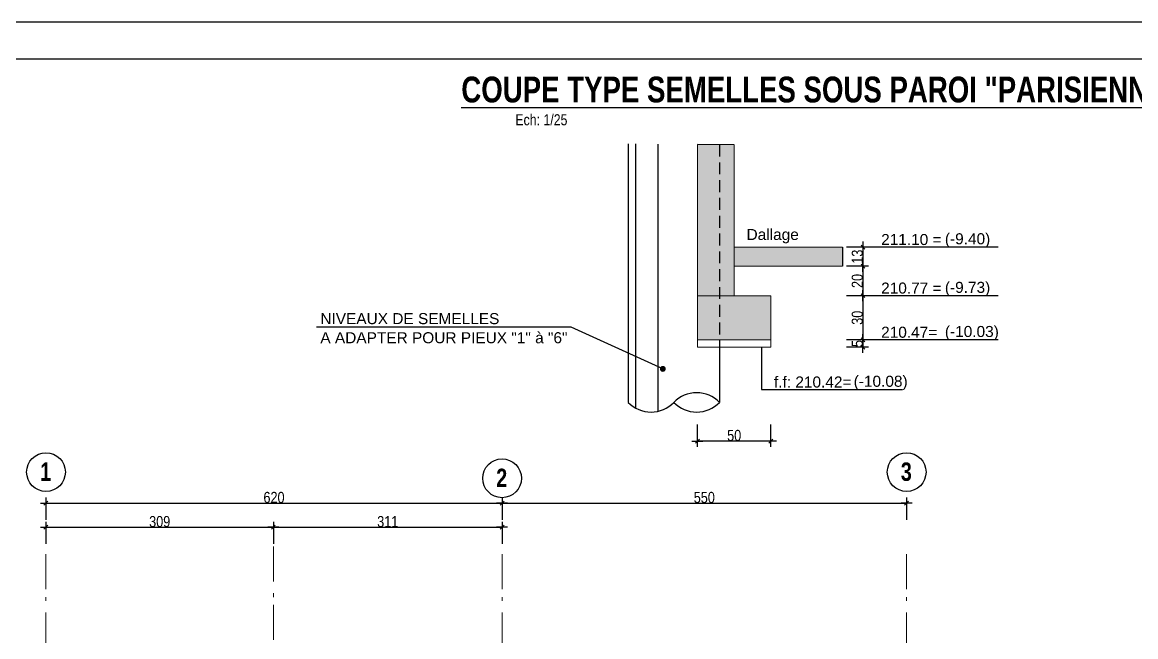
# Model space of a CAD drawing. Header units: centimetres. Extents: x 13078 to 20826, y -18629 to -14429.
# Drawn here: x 16899 to 18412, y -15264 to -14429 of the extents above; entities that cross this region are included whole.
import ezdxf
from ezdxf.enums import TextEntityAlignment as Align

# ---------------------------------------------------------------- set-up
doc = ezdxf.new("R2010")
doc.units = ezdxf.units.CM
doc.header["$LTSCALE"] = 25.4
doc.header["$PDMODE"] = 1
doc.header["$PDSIZE"] = -2
doc.linetypes.add('CACHEX2', pattern=[19.05, 12.7, -6.35])
doc.linetypes.add('Style de ligne -6', pattern=[1.04164, 0.625, -0.20828, 0.06943, -0.13893])
for name, color, linetype in [('01_cote_gen', 4, 'Continuous'), ('01_linteaux', 2, 'Continuous'), ('01_poch_BN', 9, 'Continuous'), ('01_poch_murs', 253, 'Continuous'), ('01_texte', 230, 'Continuous'), ('AA_COTES', 2, 'Continuous')]:
    doc.layers.add(name, color=color, linetype=linetype)
doc.layers.add('01_murs_coup', color=5, linetype='Continuous', lineweight=60)
doc.layers.add('B Général', color=7, linetype='Continuous', lineweight=5)
doc.styles.add('impact', font='impact.ttf')
doc.styles.add('MATTE_TXT', font='arial.ttf')
doc.styles.add('STYLE2', font='ARIALN.TTF')
doc.dimstyles.new('JB25', dxfattribs={"dimscale": 0.1, "dimtxt": 150, "dimasz": 15, "dimexe": 0.1, "dimexo": 0.1, "dimgap": 0.09, "dimtad": 1, "dimdec": 1, "dimlfac": 0.5, "dimdsep": 46, "dimtxsty": 'STYLE2', "dimblk1": 'BOND_G', "dimblk2": 'BOND_D', "dimsah": 1, "dimcen": 1.5, "dimdle": 0.01, "dimse1": 1, "dimse2": 1, "dimclrd": 4, "dimclre": 2, "dimclrt": 6, "dimazin": 2, "dimtfac": 2.333333, "dimtdec": 1, "dimtix": 1, "dimtmove": 2, "dimatfit": 3, "dimldrblk": 'BOND_G', "dimfxl": 1, "dimtolj": 1, "dimtzin": 0, "dimarcsym": 0})
doc.dimstyles.new('JB50', dxfattribs={"dimscale": 0.1, "dimtxt": 150, "dimasz": 15, "dimexe": 0.1, "dimexo": 0.1, "dimgap": 0.09, "dimtad": 1, "dimdec": 1, "dimdsep": 46, "dimtxsty": 'STYLE2', "dimblk1": 'BOND_G', "dimblk2": 'BOND_D', "dimsah": 1, "dimcen": 1.5, "dimdle": 0.01, "dimse1": 1, "dimse2": 1, "dimclrd": 4, "dimclre": 2, "dimclrt": 6, "dimazin": 2, "dimtfac": 2.333333, "dimtdec": 1, "dimtix": 1, "dimtmove": 2, "dimatfit": 3, "dimldrblk": 'BOND_G', "dimfxl": 1, "dimtolj": 1, "dimtzin": 0, "dimarcsym": 0})

# ---------------------------------------------------------------- blocks, each defined once
blk = doc.blocks.new('BOND_G')
at = {"layer": 'AA_COTES', "color": 0}
for p, q in [((0, -5), (0, 15)), ((5, 0), (-5, 0)), ((1.8, 1.8), (-1.8, -1.8))]:
    blk.add_line(p, q, dxfattribs=at)
blk = doc.blocks.new('BOND_D')
at = {"layer": 'AA_COTES', "color": 0}
for p, q in [((5, 0), (-5, 0)), ((-1.8, -1.8), (1.8, 1.8)), ((0, 5), (0, -15))]:
    blk.add_line(p, q, dxfattribs=at)
blk = doc.blocks.new('*D5')
at = {"layer": '01_cote_gen', "color": 4, "lineweight": -2, "transparency": 16777216}
blk.add_line((16932.4, -15082.5), (17549.4, -15082.5), dxfattribs=at)
at = {"layer": 'Defpoints', "color": 0, "transparency": 16777216}
for p in [(16930.9, -15086.2), (17550.9, -15082.5), (17550.9, -15086.2)]:
    blk.add_point(p, dxfattribs=at)
at = {"layer": '01_cote_gen', "color": 4, "lineweight": -2, "transparency": 16777216, "xscale": 1.5, "yscale": 1.5, "zscale": 1.5, "rotation": 180}
blk.add_blockref('BOND_G', (16930.9, -15082.5), dxfattribs=at)
at = {"layer": '01_cote_gen', "color": 4, "lineweight": -2, "transparency": 16777216, "xscale": 1.5, "yscale": 1.5, "zscale": 1.5}
blk.add_blockref('BOND_D', (17550.9, -15082.5), dxfattribs=at)
at = {"layer": '01_cote_gen', "color": 6, "transparency": 16777216, "insert": (17240.9, -15074.8), "char_height": 15, "attachment_point": 5, "style": 'STYLE2'}
blk.add_mtext('\\A1;620', dxfattribs=at)
blk = doc.blocks.new('*D6')
at = {"layer": '01_cote_gen', "color": 4, "lineweight": -2, "transparency": 16777216}
blk.add_line((17552.4, -15082.5), (18099.4, -15082.5), dxfattribs=at)
at = {"layer": 'Defpoints', "color": 0, "transparency": 16777216}
for p in [(18100.9, -15044), (17550.9, -15086.2), (18100.9, -15082.5)]:
    blk.add_point(p, dxfattribs=at)
at = {"layer": '01_cote_gen', "color": 4, "lineweight": -2, "transparency": 16777216, "xscale": 1.5, "yscale": 1.5, "zscale": 1.5, "rotation": 180}
blk.add_blockref('BOND_G', (17550.9, -15082.5), dxfattribs=at)
at = {"layer": '01_cote_gen', "color": 4, "lineweight": -2, "transparency": 16777216, "xscale": 1.5, "yscale": 1.5, "zscale": 1.5}
blk.add_blockref('BOND_D', (18100.9, -15082.5), dxfattribs=at)
at = {"layer": '01_cote_gen', "color": 6, "transparency": 16777216, "insert": (17825.9, -15074.8), "char_height": 15, "attachment_point": 5, "style": 'STYLE2'}
blk.add_mtext('\\A1;550', dxfattribs=at)
blk = doc.blocks.new('*D24')
at = {"layer": '01_cote_gen', "color": 4, "lineweight": -2, "ltscale": 3, "transparency": 16777216}
blk.add_line((16932.4, -15115.3), (17238.5, -15115.3), dxfattribs=at)
at = {"layer": 'Defpoints', "color": 0, "ltscale": 3, "transparency": 16777216}
for p in [(17240, -15115.3), (16930.9, -15180.1), (17240, -15341.6)]:
    blk.add_point(p, dxfattribs=at)
at = {"layer": '01_cote_gen', "color": 4, "lineweight": -2, "ltscale": 3, "transparency": 16777216, "xscale": 1.5, "yscale": 1.5, "zscale": 1.5, "rotation": 180}
blk.add_blockref('BOND_G', (16930.9, -15115.3), dxfattribs=at)
at = {"layer": '01_cote_gen', "color": 4, "lineweight": -2, "ltscale": 3, "transparency": 16777216, "xscale": 1.5, "yscale": 1.5, "zscale": 1.5}
blk.add_blockref('BOND_D', (17240, -15115.3), dxfattribs=at)
at = {"layer": '01_cote_gen', "color": 6, "ltscale": 3, "transparency": 16777216, "insert": (17085.5, -15107.6), "char_height": 15, "attachment_point": 5, "style": 'STYLE2'}
blk.add_mtext('\\A1;309', dxfattribs=at)
blk = doc.blocks.new('*D25')
at = {"layer": '01_cote_gen', "color": 4, "lineweight": -2, "ltscale": 3, "transparency": 16777216}
blk.add_line((17241.5, -15115.3), (17549.4, -15115.3), dxfattribs=at)
at = {"layer": 'Defpoints', "color": 0, "ltscale": 3, "transparency": 16777216}
for p in [(17550.9, -15115.3), (17240, -15137.8), (17550.9, -15178.9)]:
    blk.add_point(p, dxfattribs=at)
at = {"layer": '01_cote_gen', "color": 4, "lineweight": -2, "ltscale": 3, "transparency": 16777216, "xscale": 1.5, "yscale": 1.5, "zscale": 1.5, "rotation": 180}
blk.add_blockref('BOND_G', (17240, -15115.3), dxfattribs=at)
at = {"layer": '01_cote_gen', "color": 4, "lineweight": -2, "ltscale": 3, "transparency": 16777216, "xscale": 1.5, "yscale": 1.5, "zscale": 1.5}
blk.add_blockref('BOND_D', (17550.9, -15115.3), dxfattribs=at)
at = {"layer": '01_cote_gen', "color": 6, "ltscale": 3, "transparency": 16777216, "insert": (17395.5, -15107.6), "char_height": 15, "attachment_point": 5, "style": 'STYLE2'}
blk.add_mtext('\\A1;311', dxfattribs=at)
blk = doc.blocks.new('*D240')
at = {"layer": '01_cote_gen', "color": 4, "lineweight": -2, "ltscale": 3, "transparency": 16777216}
blk.add_line((18041.6, -14736), (18041.6, -14759), dxfattribs=at)
at = {"layer": 'Defpoints', "color": 0, "ltscale": 3, "transparency": 16777216}
for p in [(18013.7, -14734.5), (18013.7, -14760.5), (18041.6, -14760.5)]:
    blk.add_point(p, dxfattribs=at)
at = {"layer": '01_cote_gen', "color": 4, "lineweight": -2, "ltscale": 3, "transparency": 16777216, "xscale": 1.5, "yscale": 1.5, "zscale": 1.5}
for name, p, rotation in [('BOND_G', (18041.6, -14734.5), 90), ('BOND_D', (18041.6, -14760.5), 270)]:
    blk.add_blockref(name, p, dxfattribs=dict(at, rotation=rotation))
at = {"layer": '01_cote_gen', "color": 6, "ltscale": 3, "transparency": 16777216, "insert": (18033.9, -14747.5), "char_height": 15, "attachment_point": 5, "rotation": 90, "style": 'STYLE2'}
blk.add_mtext('\\A1;13', dxfattribs=at)
blk = doc.blocks.new('*D239')
at = {"layer": '01_cote_gen', "color": 4, "lineweight": -2, "ltscale": 3, "transparency": 16777216}
blk.add_line((18041.6, -14762), (18041.6, -14799), dxfattribs=at)
at = {"layer": 'Defpoints', "color": 0, "ltscale": 3, "transparency": 16777216}
for p in [(17941.7, -14760.5), (17941.6, -14800.5), (18041.6, -14800.5)]:
    blk.add_point(p, dxfattribs=at)
at = {"layer": '01_cote_gen', "color": 4, "lineweight": -2, "ltscale": 3, "transparency": 16777216, "xscale": 1.5, "yscale": 1.5, "zscale": 1.5}
for name, p, rotation in [('BOND_G', (18041.6, -14760.5), 90), ('BOND_D', (18041.6, -14800.5), 270)]:
    blk.add_blockref(name, p, dxfattribs=dict(at, rotation=rotation))
at = {"layer": '01_cote_gen', "color": 6, "ltscale": 3, "transparency": 16777216, "insert": (18033.9, -14780.5), "char_height": 15, "attachment_point": 5, "rotation": 90, "style": 'STYLE2'}
blk.add_mtext('\\A1;20', dxfattribs=at)
blk = doc.blocks.new('*D241')
at = {"layer": '01_cote_gen', "color": 4, "lineweight": -2, "ltscale": 3, "transparency": 16777216}
blk.add_line((18041.6, -14802), (18041.6, -14859), dxfattribs=at)
at = {"layer": 'Defpoints', "color": 0, "ltscale": 3, "transparency": 16777216}
for p in [(17916.5, -14800.5), (17916.5, -14860.5), (18041.6, -14860.5)]:
    blk.add_point(p, dxfattribs=at)
at = {"layer": '01_cote_gen', "color": 4, "lineweight": -2, "ltscale": 3, "transparency": 16777216, "xscale": 1.5, "yscale": 1.5, "zscale": 1.5}
for name, p, rotation in [('BOND_G', (18041.6, -14800.5), 90), ('BOND_D', (18041.6, -14860.5), 270)]:
    blk.add_blockref(name, p, dxfattribs=dict(at, rotation=rotation))
at = {"layer": '01_cote_gen', "color": 6, "ltscale": 3, "transparency": 16777216, "insert": (18033.9, -14830.5), "char_height": 15, "attachment_point": 5, "rotation": 90, "style": 'STYLE2'}
blk.add_mtext('\\A1;30', dxfattribs=at)
blk = doc.blocks.new('*D242')
at = {"layer": '01_cote_gen', "color": 4, "lineweight": -2, "ltscale": 3, "transparency": 16777216}
blk.add_line((18041.6, -14862), (18041.6, -14869), dxfattribs=at)
at = {"layer": 'Defpoints', "color": 0, "ltscale": 3, "transparency": 16777216}
for p in [(17916.5, -14860.5), (17916.5, -14870.5), (18041.6, -14870.5)]:
    blk.add_point(p, dxfattribs=at)
at = {"layer": '01_cote_gen', "color": 4, "lineweight": -2, "ltscale": 3, "transparency": 16777216, "xscale": 1.5, "yscale": 1.5, "zscale": 1.5}
for name, p, rotation in [('BOND_G', (18041.6, -14860.5), 90), ('BOND_D', (18041.6, -14870.5), 270)]:
    blk.add_blockref(name, p, dxfattribs=dict(at, rotation=rotation))
at = {"layer": '01_cote_gen', "color": 6, "ltscale": 3, "transparency": 16777216, "insert": (18034, -14865.5), "char_height": 15, "attachment_point": 5, "rotation": 90, "style": 'STYLE2'}
blk.add_mtext('\\A1;5', dxfattribs=at)
blk = doc.blocks.new('*D243')
at = {"layer": '01_cote_gen', "color": 4, "lineweight": -2, "ltscale": 3, "transparency": 16777216}
blk.add_line((17915, -14998.2), (17818, -14998.2), dxfattribs=at)
at = {"layer": 'Defpoints', "color": 0, "ltscale": 3, "transparency": 16777216}
for p in [(17816.5, -14870.5), (17916.5, -14870.5), (17816.5, -14998.2)]:
    blk.add_point(p, dxfattribs=at)
at = {"layer": '01_cote_gen', "color": 4, "lineweight": -2, "ltscale": 3, "transparency": 16777216, "xscale": 1.5, "yscale": 1.5, "zscale": 1.5, "rotation": 180}
blk.add_blockref('BOND_D', (17816.5, -14998.2), dxfattribs=at)
at = {"layer": '01_cote_gen', "color": 4, "lineweight": -2, "ltscale": 3, "transparency": 16777216, "xscale": 1.5, "yscale": 1.5, "zscale": 1.5}
blk.add_blockref('BOND_G', (17916.5, -14998.2), dxfattribs=at)
at = {"layer": '01_cote_gen', "color": 6, "ltscale": 3, "transparency": 16777216, "insert": (17866.5, -14990.5), "char_height": 15, "attachment_point": 5, "style": 'STYLE2'}
blk.add_mtext('\\A1;50', dxfattribs=at)

msp = doc.modelspace()

# ---------------------------------------------------------------- hatches: boundary and pattern name
at = {"layer": '01_poch_BN'}
h = msp.add_hatch(color=256, dxfattribs=at)
h.dxf.hatch_style = 1
h.paths.add_polyline_path([(17846.49, -14595.17), (17816.49, -14594.94), (17816.49, -14800.5), (17846.49, -14800.5)])
h.paths.add_polyline_path([(17866.49, -14595.33), (17846.49, -14595.17), (17846.49, -14800.5), (17866.49, -14800.5)])
h.paths.add_polyline_path([(17916.49, -14800.5), (17846.49, -14800.5), (17846.49, -14860.5), (17916.49, -14860.5)])
h.paths.add_polyline_path([(17846.49, -14800.5), (17816.49, -14800.5), (17816.49, -14860.5), (17846.49, -14860.5)])
h.paths.add_polyline_path([(18013.69, -14734.5), (17866.49, -14734.5), (17866.49, -14760.5), (18013.69, -14760.5)])

# ---------------------------------------------------------------- linework, layer by layer
at = {"layer": '01_cote_gen'}
msp.add_line((20825.65, -14428.94), (13098.45, -14428.94), dxfattribs=at)
at = {"layer": '01_cote_gen', "ltscale": 3, "const_width": 4}
msp.add_lwpolyline([(17767.49, -14900, 1), (17771.49, -14900, 1)], format="xyb", close=True, dxfattribs=at)
at = {"layer": '01_linteaux'}
for p, q in [((17722.49, -14594.19), (17722.49, -14945.5)), ((17846.49, -14870.5), (17846.49, -14945.5))]:
    msp.add_line(p, q, dxfattribs=at)
at = {"layer": '01_linteaux', "linetype": 'CACHEX2', "ltscale": 0.05}
msp.add_line((17846.49, -14595.17), (17846.49, -14870.5), dxfattribs=at)
at = {"layer": '01_linteaux'}
for centre, start, end in [((17815.49, -14975.64), 44.19387, 135.80613), ((17753.49, -14915.36), 224.19387, 315.80613), ((17815.49, -14915.36), 224.19387, 315.80613)]:
    msp.add_arc(centre, 43.24, start, end, dxfattribs=at)
at = {"layer": '01_murs_coup', "linetype": 'Continuous', "lineweight": 5}
for p, q in [((17816.49, -14594.94), (17816.49, -14870.5)), ((17866.49, -14595.33), (17866.49, -14800.5)), ((17866.49, -14734.5), (18013.69, -14734.5)), ((17866.49, -14760.5), (18013.69, -14760.5)), ((17816.49, -14800.5), (17916.49, -14800.5)), ((17916.49, -14800.5), (17916.49, -14870.5)), ((17816.49, -14860.5), (17916.49, -14860.5)), ((17816.49, -14870.5), (17916.49, -14870.5))]:
    msp.add_line(p, q, dxfattribs=at)
at = {"layer": '01_poch_murs'}
for p, q in [((17732.49, -14594.27), (17732.49, -14953.15)), ((17762.49, -14594.51), (17762.49, -14957.65))]:
    msp.add_line(p, q, dxfattribs=at)
at = {"layer": '01_poch_murs', "ltscale": 3}
for p, q in [((17866.49, -14595.33), (17816.49, -14594.94)), ((18013.69, -14734.5), (18013.69, -14760.5))]:
    msp.add_line(p, q, dxfattribs=at)
at = {"layer": '01_texte'}
for p, q in [((20775.65, -14478.94), (13148.45, -14478.94)), ((18225.5, -14734.5), (18049.1, -14734.5)), ((18225.5, -14800.5), (18049.1, -14800.5)), ((17644.99, -14843.5), (17298.49, -14843.5)), ((17769.49, -14900), (17644.99, -14843.5)), ((18225.5, -14860.5), (18049.1, -14860.5)), ((17903.4, -14870.5), (17903.4, -14928.14)), ((17903.4, -14928.14), (18095.37, -14928.14))]:
    msp.add_line(p, q, dxfattribs=at)
for centre in [(16930.93, -15040.25), (18100.95, -15040.25), (17550.93, -15048.67)]:
    msp.add_circle(centre, 26.34, dxfattribs=at)
at = {"layer": 'B Général', "color": 1, "linetype": 'Style de ligne -6', "lineweight": 13, "ltscale": 3}
for p, q in [((16930.93, -18136.29), (16930.93, -15141.29)), ((17240, -15141.29), (17240, -18171.54)), ((17550.93, -18136.29), (17550.93, -15141.29))]:
    msp.add_line(p, q, dxfattribs=at)
at = {"layer": 'B Général', "color": 1, "linetype": 'Style de ligne -6', "lineweight": 13, "ltscale": 3, "true_color": 0xff0000}
msp.add_line((18100.95, -18136.29), (18100.95, -15141.29), dxfattribs=at)

# ---------------------------------------------------------------- texts
at = {"layer": '01_texte', "style": 'impact'}
msp.add_text('%%UCOUPE TYPE SEMELLES SOUS PAROI "PARISIENNE"', height=35, dxfattribs=at).set_placement((17983.77, -14548.32), align=Align.BOTTOM_CENTER)
at = {"layer": '01_texte', "style": 'MATTE_TXT', "width": 0.8}
msp.add_text('Ech: 1/25', height=15, dxfattribs=at).set_placement((17604.41, -14573.44), align=Align.BOTTOM_CENTER)
at = {"layer": '01_texte', "style": 'MATTE_TXT'}
for s, p in [('Dallage', (17883.32, -14724.83)), ('211.10 = ', (18066.25, -14731.67)), ('(-9.40)', (18152.91, -14730.67)), ('210.77 = ', (18066.25, -14797.67)), ('(-9.73)', (18152.91, -14796.67)), ('NIVEAUX DE SEMELLES', (17303.91, -14839.17)), ('A ADAPTER POUR PIEUX "1" à "6"', (17303.91, -14865.17)), ('210.47= ', (18066.25, -14857.67)), ('(-10.03)', (18152.91, -14856.67)), ('f.f: 210.42= ', (17920.54, -14925.31)), ('(-10.08)', (18028.94, -14924.32))]:
    msp.add_text(s, height=15, dxfattribs=at).set_placement(p)
at = {"layer": '01_texte', "char_height": 25, "attachment_point": 1, "rotation": 0, "line_spacing_factor": 0.895453, "style": 'impact'}
for s, insert in [('1', (16923.01, -15027.16)), ('3', (18093.03, -15027.16)), ('2', (17543.01, -15035.58))]:
    msp.add_mtext(s, dxfattribs=dict(at, insert=insert))

# ---------------------------------------------------------------- dimensions: what is measured, and where the dimension line sits
at = {"layer": '01_cote_gen', "ltscale": 3}
for base, p1, p2, picture, middle in [((18041.6, -14760.5), (18013.69, -14734.5), (18013.69, -14760.5), '*D240', (18033.94, -14747.5)), ((18041.6, -14800.5), (17941.7, -14760.5), (17941.61, -14800.5), '*D239', (18033.94, -14780.5)), ((18041.6, -14860.5), (17916.49, -14800.5), (17916.49, -14860.5), '*D241', (18033.94, -14830.5)), ((18041.6, -14870.5), (17916.49, -14860.5), (17916.49, -14870.5), '*D242', (18033.97, -14865.5))]:
    dim = msp.add_linear_dim(base=base, p1=p1, p2=p2, angle=90, dimstyle='JB25', dxfattribs=at)
    dim.commit()
    dim.dimension.update_dxf_attribs({"geometry": picture, "text_midpoint": middle})
for base, p1, p2, dimstyle, picture, middle in [((17816.49, -14998.22), (17916.49, -14870.5), (17816.49, -14870.5), 'JB25', '*D243', (17866.49, -14990.55)), ((17239.9801, -15115.3121), (16930.9319, -15180.0857), (17239.9801, -15341.5527), 'JB50', '*D24', (17085.456, -15107.6445))]:
    dim = msp.add_linear_dim(base=base, p1=p1, p2=p2, dimstyle=dimstyle, dxfattribs=at)
    dim.commit()
    dim.dimension.update_dxf_attribs({"geometry": picture, "text_midpoint": middle})
at = {"layer": '01_cote_gen'}
for base, p1, p2, picture, middle in [((18100.95, -15082.5), (17550.93, -15086.17), (18100.95, -15044.03), '*D6', (17825.94, -15074.84)), ((17550.93, -15082.5), (16930.93, -15086.17), (17550.93, -15086.17), '*D5', (17240.93, -15074.84))]:
    dim = msp.add_linear_dim(base=base, p1=p1, p2=p2, dimstyle='JB50', dxfattribs=at)
    dim.commit()
    dim.dimension.update_dxf_attribs({"geometry": picture, "text_midpoint": middle})
at = {"layer": '01_cote_gen', "ltscale": 3}
dim = msp.add_linear_dim(base=(17550.93, -15115.31), p1=(17239.98, -15137.81), p2=(17550.93, -15178.93), text='311', dimstyle='JB50', dxfattribs=at)
dim.commit()
dim.dimension.update_dxf_attribs({"geometry": '*D25', "text_midpoint": (17395.45, -15107.64)})

doc.saveas('drawing.dxf')
